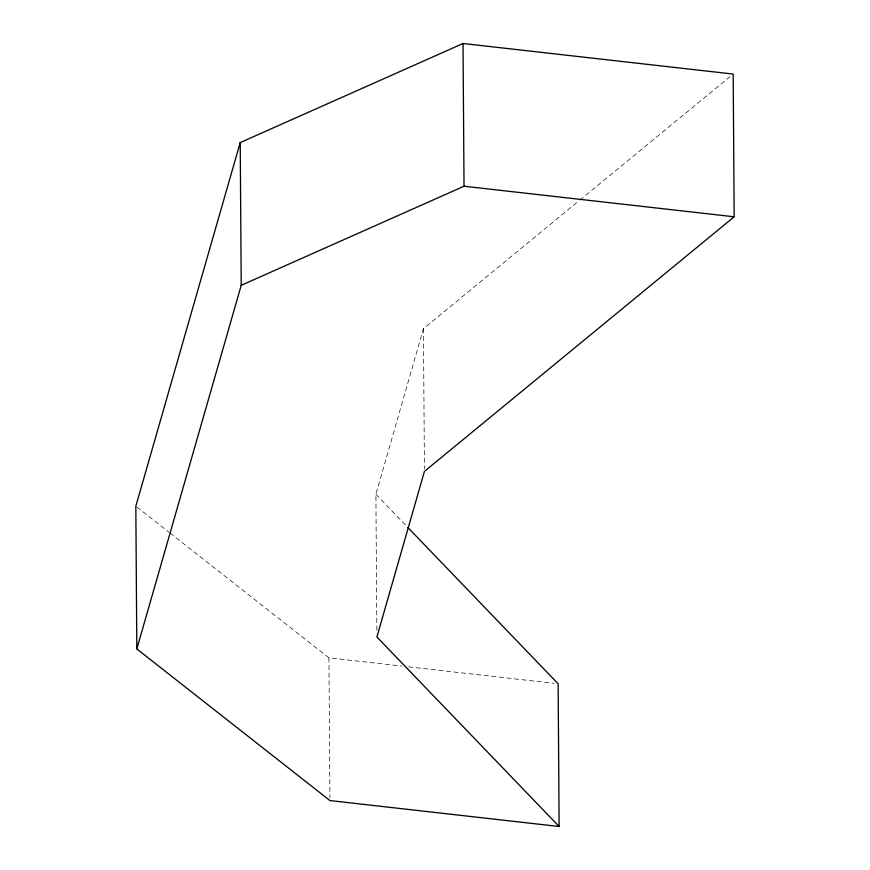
<?xml version="1.0" encoding="UTF-8"?>
<svg xmlns="http://www.w3.org/2000/svg" width="870" height="870" viewBox="0 0 870 870"><rect width="100%" height="100%" fill="white"/><g stroke="black" fill="none" stroke-linecap="round" stroke-linejoin="round"><path stroke-width="0.65" stroke-dasharray="4.35 3.26" d="M376.851 630.184L375.905 494.247L423.44 328.675L578.833 200.937M579.888 200.078L731.083 75.799M169.965 533.016L328.936 657.84L401.733 666.072M408.476 666.833L554.092 683.32M136.894 507.047L168.9 532.179M375.905 494.247L406.899 526.491M423.44 328.675L424.419 468.68M328.936 657.84L329.915 797.844"/><path stroke-width="1.3" d="M559.127 826.5L376.895 636.981L424.429 471.399L734.171 216.793L733.182 74.07L463.025 43.5L240.218 142.582L135.829 506.209L136.818 648.933L329.937 800.563L559.127 826.5L558.127 683.776L407.834 527.47M136.818 648.933L241.218 285.317L240.218 142.582M241.218 285.317L464.025 186.224L734.171 216.793M463.025 43.5L464.025 186.224"/></g></svg>
